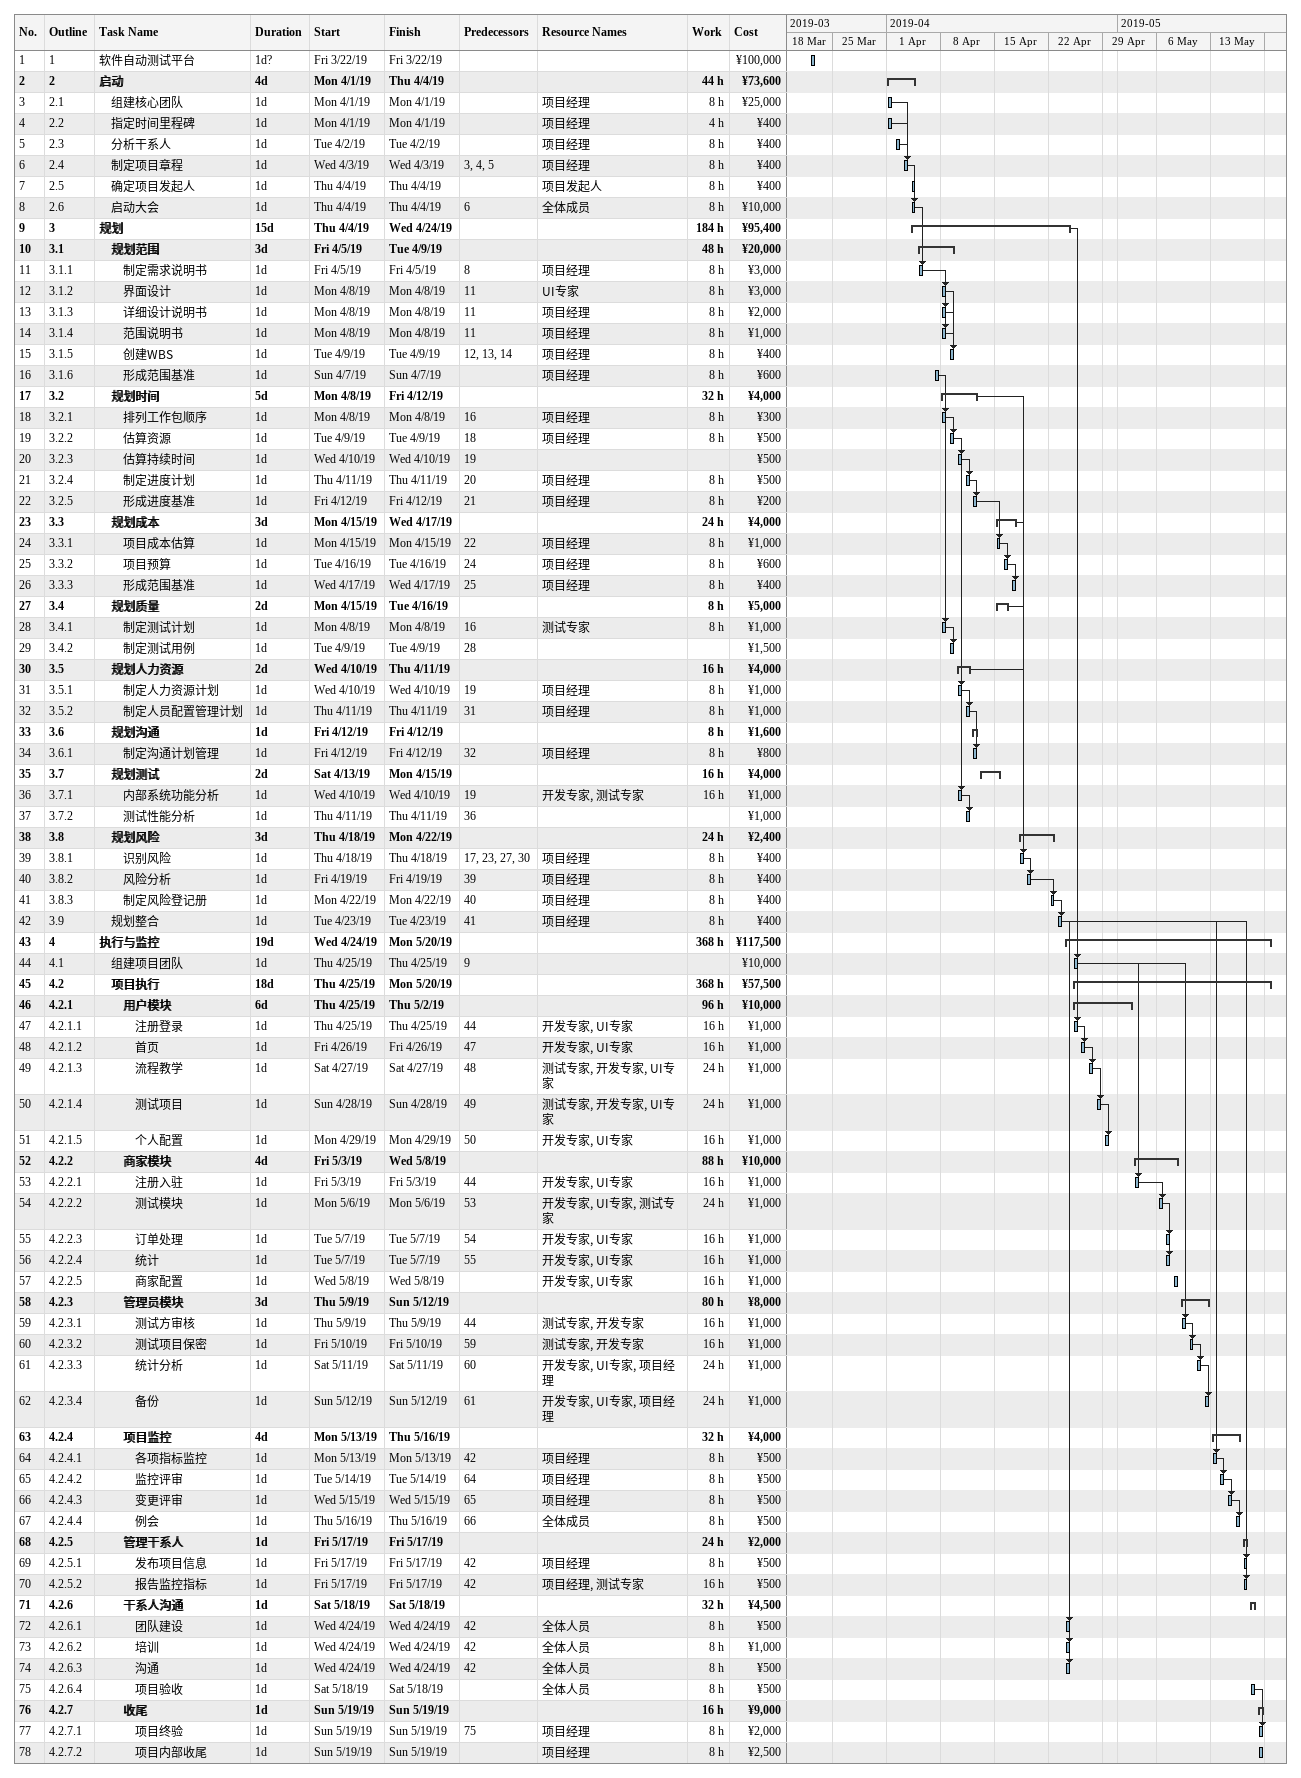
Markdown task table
| ID | WBS | Task | Duration | Start | Finish | Predecessors | Resources | Work (h) | Cost (¥) |
|---|---|---|---|---|---|---|---|---|---|
| 1 | 1 | 软件自动测试平台 | 1d? | 2019-03-22 | 2019-03-22 |  |  |  | 100000 |
| 2 | 2 | **启动** | 4d | 2019-04-01 | 2019-04-04 |  |  | 44 | 73600 |
| 3 | 2.1 | 组建核心团队 | 1d | 2019-04-01 | 2019-04-01 |  | 项目经理 | 8 | 25000 |
| 4 | 2.2 | 指定时间里程碑 | 1d | 2019-04-01 | 2019-04-01 |  | 项目经理 | 4 | 400 |
| 5 | 2.3 | 分析干系人 | 1d | 2019-04-02 | 2019-04-02 |  | 项目经理 | 8 | 400 |
| 6 | 2.4 | 制定项目章程 | 1d | 2019-04-03 | 2019-04-03 | 3, 4, 5 | 项目经理 | 8 | 400 |
| 7 | 2.5 | 确定项目发起人 | 1d | 2019-04-04 | 2019-04-04 |  | 项目发起人 | 8 | 400 |
| 8 | 2.6 | 启动大会 | 1d | 2019-04-04 | 2019-04-04 | 6 | 全体成员 | 8 | 10000 |
| 9 | 3 | **规划** | 15d | 2019-04-04 | 2019-04-24 |  |  | 184 | 95400 |
| 10 | 3.1 | **规划范围** | 3d | 2019-04-05 | 2019-04-09 |  |  | 48 | 20000 |
| 11 | 3.1.1 | 制定需求说明书 | 1d | 2019-04-05 | 2019-04-05 | 8 | 项目经理 | 8 | 3000 |
| 12 | 3.1.2 | 界面设计 | 1d | 2019-04-08 | 2019-04-08 | 11 | UI专家 | 8 | 3000 |
| 13 | 3.1.3 | 详细设计说明书 | 1d | 2019-04-08 | 2019-04-08 | 11 | 项目经理 | 8 | 2000 |
| 14 | 3.1.4 | 范围说明书 | 1d | 2019-04-08 | 2019-04-08 | 11 | 项目经理 | 8 | 1000 |
| 15 | 3.1.5 | 创建WBS | 1d | 2019-04-09 | 2019-04-09 | 12, 13, 14 | 项目经理 | 8 | 400 |
| 16 | 3.1.6 | 形成范围基准 | 1d | 2019-04-07 | 2019-04-07 |  | 项目经理 | 8 | 600 |
| 17 | 3.2 | **规划时间** | 5d | 2019-04-08 | 2019-04-12 |  |  | 32 | 4000 |
| 18 | 3.2.1 | 排列工作包顺序 | 1d | 2019-04-08 | 2019-04-08 | 16 | 项目经理 | 8 | 300 |
| 19 | 3.2.2 | 估算资源 | 1d | 2019-04-09 | 2019-04-09 | 18 | 项目经理 | 8 | 500 |
| 20 | 3.2.3 | 估算持续时间 | 1d | 2019-04-10 | 2019-04-10 | 19 |  |  | 500 |
| 21 | 3.2.4 | 制定进度计划 | 1d | 2019-04-11 | 2019-04-11 | 20 | 项目经理 | 8 | 500 |
| 22 | 3.2.5 | 形成进度基准 | 1d | 2019-04-12 | 2019-04-12 | 21 | 项目经理 | 8 | 200 |
| 23 | 3.3 | **规划成本** | 3d | 2019-04-15 | 2019-04-17 |  |  | 24 | 4000 |
| 24 | 3.3.1 | 项目成本估算 | 1d | 2019-04-15 | 2019-04-15 | 22 | 项目经理 | 8 | 1000 |
| 25 | 3.3.2 | 项目预算 | 1d | 2019-04-16 | 2019-04-16 | 24 | 项目经理 | 8 | 600 |
| 26 | 3.3.3 | 形成范围基准 | 1d | 2019-04-17 | 2019-04-17 | 25 | 项目经理 | 8 | 400 |
| 27 | 3.4 | **规划质量** | 2d | 2019-04-15 | 2019-04-16 |  |  | 8 | 5000 |
| 28 | 3.4.1 | 制定测试计划 | 1d | 2019-04-08 | 2019-04-08 | 16 | 测试专家 | 8 | 1000 |
| 29 | 3.4.2 | 制定测试用例 | 1d | 2019-04-09 | 2019-04-09 | 28 |  |  | 1500 |
| 30 | 3.5 | **规划人力资源** | 2d | 2019-04-10 | 2019-04-11 |  |  | 16 | 4000 |
| 31 | 3.5.1 | 制定人力资源计划 | 1d | 2019-04-10 | 2019-04-10 | 19 | 项目经理 | 8 | 1000 |
| 32 | 3.5.2 | 制定人员配置管理计划 | 1d | 2019-04-11 | 2019-04-11 | 31 | 项目经理 | 8 | 1000 |
| 33 | 3.6 | **规划沟通** | 1d | 2019-04-12 | 2019-04-12 |  |  | 8 | 1600 |
| 34 | 3.6.1 | 制定沟通计划管理 | 1d | 2019-04-12 | 2019-04-12 | 32 | 项目经理 | 8 | 800 |
| 35 | 3.7 | **规划测试** | 2d | 2019-04-13 | 2019-04-15 |  |  | 16 | 4000 |
| 36 | 3.7.1 | 内部系统功能分析 | 1d | 2019-04-10 | 2019-04-10 | 19 | 开发专家, 测试专家 | 16 | 1000 |
| 37 | 3.7.2 | 测试性能分析 | 1d | 2019-04-11 | 2019-04-11 | 36 |  |  | 1000 |
| 38 | 3.8 | **规划风险** | 3d | 2019-04-18 | 2019-04-22 |  |  | 24 | 2400 |
| 39 | 3.8.1 | 识别风险 | 1d | 2019-04-18 | 2019-04-18 | 17, 23, 27, 30 | 项目经理 | 8 | 400 |
| 40 | 3.8.2 | 风险分析 | 1d | 2019-04-19 | 2019-04-19 | 39 | 项目经理 | 8 | 400 |
| 41 | 3.8.3 | 制定风险登记册 | 1d | 2019-04-22 | 2019-04-22 | 40 | 项目经理 | 8 | 400 |
| 42 | 3.9 | 规划整合 | 1d | 2019-04-23 | 2019-04-23 | 41 | 项目经理 | 8 | 400 |
| 43 | 4 | **执行与监控** | 19d | 2019-04-24 | 2019-05-20 |  |  | 368 | 117500 |
| 44 | 4.1 | 组建项目团队 | 1d | 2019-04-25 | 2019-04-25 | 9 |  |  | 10000 |
| 45 | 4.2 | **项目执行** | 18d | 2019-04-25 | 2019-05-20 |  |  | 368 | 57500 |
| 46 | 4.2.1 | **用户模块** | 6d | 2019-04-25 | 2019-05-02 |  |  | 96 | 10000 |
| 47 | 4.2.1.1 | 注册登录 | 1d | 2019-04-25 | 2019-04-25 | 44 | 开发专家, UI专家 | 16 | 1000 |
| 48 | 4.2.1.2 | 首页 | 1d | 2019-04-26 | 2019-04-26 | 47 | 开发专家, UI专家 | 16 | 1000 |
| 49 | 4.2.1.3 | 流程教学 | 1d | 2019-04-27 | 2019-04-27 | 48 | 测试专家, 开发专家, UI专家 | 24 | 1000 |
| 50 | 4.2.1.4 | 测试项目 | 1d | 2019-04-28 | 2019-04-28 | 49 | 测试专家, 开发专家, UI专家 | 24 | 1000 |
| 51 | 4.2.1.5 | 个人配置 | 1d | 2019-04-29 | 2019-04-29 | 50 | 开发专家, UI专家 | 16 | 1000 |
| 52 | 4.2.2 | **商家模块** | 4d | 2019-05-03 | 2019-05-08 |  |  | 88 | 10000 |
| 53 | 4.2.2.1 | 注册入驻 | 1d | 2019-05-03 | 2019-05-03 | 44 | 开发专家, UI专家 | 16 | 1000 |
| 54 | 4.2.2.2 | 测试模块 | 1d | 2019-05-06 | 2019-05-06 | 53 | 开发专家, UI专家, 测试专家 | 24 | 1000 |
| 55 | 4.2.2.3 | 订单处理 | 1d | 2019-05-07 | 2019-05-07 | 54 | 开发专家, UI专家 | 16 | 1000 |
| 56 | 4.2.2.4 | 统计 | 1d | 2019-05-07 | 2019-05-07 | 55 | 开发专家, UI专家 | 16 | 1000 |
| 57 | 4.2.2.5 | 商家配置 | 1d | 2019-05-08 | 2019-05-08 |  | 开发专家, UI专家 | 16 | 1000 |
| 58 | 4.2.3 | **管理员模块** | 3d | 2019-05-09 | 2019-05-12 |  |  | 80 | 8000 |
| 59 | 4.2.3.1 | 测试方审核 | 1d | 2019-05-09 | 2019-05-09 | 44 | 测试专家, 开发专家 | 16 | 1000 |
| 60 | 4.2.3.2 | 测试项目保密 | 1d | 2019-05-10 | 2019-05-10 | 59 | 测试专家, 开发专家 | 16 | 1000 |
| 61 | 4.2.3.3 | 统计分析 | 1d | 2019-05-11 | 2019-05-11 | 60 | 开发专家, UI专家, 项目经理 | 24 | 1000 |
| 62 | 4.2.3.4 | 备份 | 1d | 2019-05-12 | 2019-05-12 | 61 | 开发专家, UI专家, 项目经理 | 24 | 1000 |
| 63 | 4.2.4 | **项目监控** | 4d | 2019-05-13 | 2019-05-16 |  |  | 32 | 4000 |
| 64 | 4.2.4.1 | 各项指标监控 | 1d | 2019-05-13 | 2019-05-13 | 42 | 项目经理 | 8 | 500 |
| 65 | 4.2.4.2 | 监控评审 | 1d | 2019-05-14 | 2019-05-14 | 64 | 项目经理 | 8 | 500 |
| 66 | 4.2.4.3 | 变更评审 | 1d | 2019-05-15 | 2019-05-15 | 65 | 项目经理 | 8 | 500 |
| 67 | 4.2.4.4 | 例会 | 1d | 2019-05-16 | 2019-05-16 | 66 | 全体成员 | 8 | 500 |
| 68 | 4.2.5 | **管理干系人** | 1d | 2019-05-17 | 2019-05-17 |  |  | 24 | 2000 |
| 69 | 4.2.5.1 | 发布项目信息 | 1d | 2019-05-17 | 2019-05-17 | 42 | 项目经理 | 8 | 500 |
| 70 | 4.2.5.2 | 报告监控指标 | 1d | 2019-05-17 | 2019-05-17 | 42 | 项目经理, 测试专家 | 16 | 500 |
| 71 | 4.2.6 | **干系人沟通** | 1d | 2019-05-18 | 2019-05-18 |  |  | 32 | 4500 |
| 72 | 4.2.6.1 | 团队建设 | 1d | 2019-04-24 | 2019-04-24 | 42 | 全体人员 | 8 | 500 |
| 73 | 4.2.6.2 | 培训 | 1d | 2019-04-24 | 2019-04-24 | 42 | 全体人员 | 8 | 1000 |
| 74 | 4.2.6.3 | 沟通 | 1d | 2019-04-24 | 2019-04-24 | 42 | 全体人员 | 8 | 500 |
| 75 | 4.2.6.4 | 项目验收 | 1d | 2019-05-18 | 2019-05-18 |  | 全体人员 | 8 | 500 |
| 76 | 4.2.7 | **收尾** | 1d | 2019-05-19 | 2019-05-19 |  |  | 16 | 9000 |
| 77 | 4.2.7.1 | 项目终验 | 1d | 2019-05-19 | 2019-05-19 | 75 | 项目经理 | 8 | 2000 |
| 78 | 4.2.7.2 | 项目内部收尾 | 1d | 2019-05-19 | 2019-05-19 |  | 项目经理 | 8 | 2500 |
